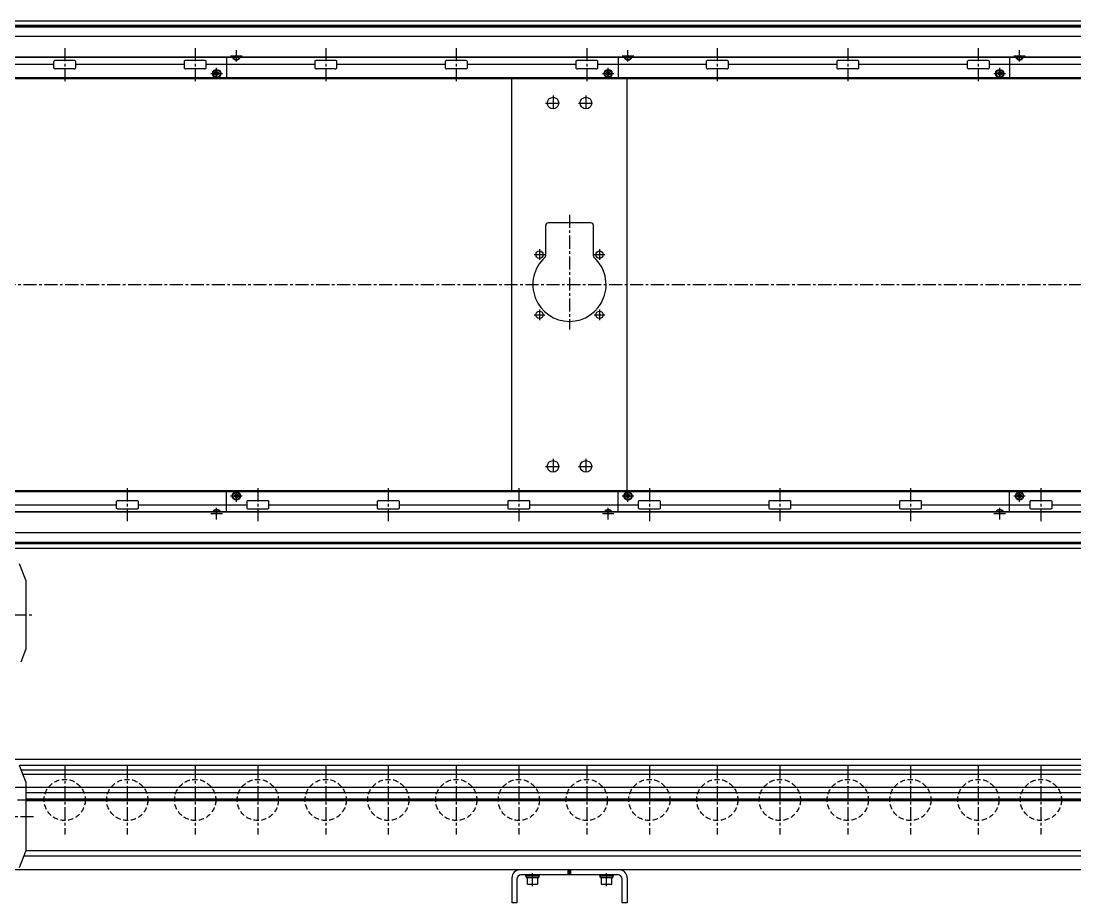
# Model space of a CAD drawing. Extents: x -10 to 3966, y -8 to 1151.
# Drawn here: x 676 to 1956, y 28 to 1098 of the extents above; entities that cross this region are included whole.
import ezdxf

# ---------------------------------------------------------------- set-up
doc = ezdxf.new("R2010")
doc.units = 0
doc.header["$LTSCALE"] = 0.5
doc.linetypes.add('CENTER', pattern=[50.8, 31.75, -6.35, 6.35, -6.35])
doc.linetypes.add('DASHED', pattern=[19.05, 12.7, -6.35])
for name, color, linetype in [('MSM_CENTER', 1, 'CENTER'), ('MSM_CONTINUOUS', 7, 'CONTINUOUS'), ('MSM_DASHED', 4, 'DASHED')]:
    doc.layers.add(name, color=color, linetype=linetype)

msp = doc.modelspace()

# ---------------------------------------------------------------- linework, layer by layer
at = {"layer": 'MSM_CENTER'}
for p, q in [((729.1, 1065.5), (729.1, 1025.5)), ((887.6, 1065.5), (887.6, 1025.5)), ((937.6, 1049.2), (937.6, 1063.2)), ((1046.1, 1065.5), (1046.1, 1025.5)), ((1204.6, 1065.5), (1204.6, 1025.5)), ((1363.1, 1065.5), (1363.1, 1025.5)), ((1413.1, 1049.2), (1413.1, 1063.2)), ((1521.6, 1065.5), (1521.6, 1025.5)), ((1680.1, 1065.5), (1680.1, 1025.5)), ((1838.6, 1065.5), (1838.6, 1025.5)), ((1888.6, 1049.2), (1888.6, 1063.2)), ((930.6, 1056.2), (944.6, 1056.2)), ((1406.1, 1056.2), (1420.1, 1056.2)), ((1881.6, 1056.2), (1895.6, 1056.2)), ((913.6, 1027.7), (913.6, 1041.8)), ((1389.1, 1027.7), (1389.1, 1041.8)), ((1864.6, 1027.7), (1864.6, 1041.8)), ((906.6, 1034.7), (920.6, 1034.7)), ((1382.1, 1034.7), (1396.1, 1034.7)), ((1857.6, 1034.7), (1871.6, 1034.7)), ((1313.1, 998.9), (1331.2, 998.9)), ((1322.1, 1007.9), (1322.1, 989.9)), ((1353.1, 998.9), (1371.2, 998.9)), ((1362.1, 1007.9), (1362.1, 989.9)), ((1342.1, 863.4), (1342.1, 723.9)), ((1305.6, 821.4), (1305.6, 808.4)), ((1378.6, 821.4), (1378.6, 808.4)), ((1299.1, 814.9), (1312.1, 814.9)), ((1372.1, 814.9), (1385.1, 814.9)), ((3158.7, 778.4), (359.6, 778.4)), ((1305.6, 748.4), (1305.6, 735.4)), ((1378.6, 748.4), (1378.6, 735.4)), ((1299.1, 741.9), (1312.1, 741.9)), ((1372.1, 741.9), (1385.1, 741.9)), ((1322.1, 566.9), (1322.1, 548.9)), ((1362.1, 566.9), (1362.1, 548.9)), ((1313.1, 557.9), (1331.2, 557.9)), ((1353.1, 557.9), (1371.2, 557.9)), ((805.1, 531.3), (805.1, 491.3)), ((937.6, 515), (937.6, 529)), ((963.6, 531.3), (963.6, 491.3)), ((1122.1, 531.3), (1122.1, 491.3)), ((1280.6, 531.3), (1280.6, 491.3)), ((1413.1, 515), (1413.1, 529)), ((1439.1, 531.3), (1439.1, 491.3)), ((1597.6, 531.3), (1597.6, 491.3)), ((1756.1, 531.3), (1756.1, 491.3)), ((1888.6, 515), (1888.6, 529)), ((1914.6, 531.3), (1914.6, 491.3)), ((930.6, 522), (944.6, 522)), ((1406.1, 522), (1420.1, 522)), ((1881.6, 522), (1895.6, 522)), ((906.6, 500.5), (920.6, 500.5)), ((913.6, 493.5), (913.6, 507.5)), ((1382.1, 500.5), (1396.1, 500.5)), ((1389.1, 493.5), (1389.1, 507.5)), ((1857.6, 500.5), (1871.6, 500.5)), ((1864.6, 493.5), (1864.6, 507.5)), ((362.1, 377.7), (692.1, 377.7)), ((729.1, 195), (729.1, 111)), ((805.1, 195), (805.1, 111)), ((887.6, 195), (887.6, 111)), ((963.6, 195), (963.6, 111)), ((1046.1, 195), (1046.1, 111)), ((1122.1, 195), (1122.1, 111)), ((1204.6, 195), (1204.6, 111)), ((1280.6, 195), (1280.6, 111)), ((1363.1, 195), (1363.1, 111)), ((1439.1, 195), (1439.1, 111)), ((1521.6, 195), (1521.6, 111)), ((1597.6, 195), (1597.6, 111)), ((1680.1, 195), (1680.1, 111)), ((1756.1, 195), (1756.1, 111)), ((1838.6, 195), (1838.6, 111)), ((1914.6, 195), (1914.6, 111)), ((367.1, 153), (3149.2, 153)), ((472.1, 133), (692.1, 133)), ((1297.2, 48.4), (1297.2, 64)), ((1387.1, 48.4), (1387.1, 64))]:
    msp.add_line(p, q, dxfattribs=at)
at = {"layer": 'MSM_CONTINUOUS'}
for p, q in [((3148.7, 1098.4), (370.5, 1098.4)), ((3147.1, 1098.3), (372.1, 1098.3)), ((3122.5, 1092.9), (396.8, 1092.9)), ((3122.5, 1091.2), (396.8, 1091.2)), ((3122.4, 1092), (396.9, 1092)), ((3147.1, 1079.5), (372.1, 1079.5)), ((3147.1, 1054.1), (372.1, 1054.1)), ((3147.1, 1054.5), (422.1, 1054.5)), ((715.7, 1049.5), (715.7, 1041.5)), ((740.6, 1050.5), (717.7, 1050.5)), ((742.6, 1041.5), (742.6, 1049.5)), ((874.2, 1049.5), (874.2, 1041.5)), ((899.1, 1050.5), (876.2, 1050.5)), ((901.1, 1041.5), (901.1, 1049.5)), ((925.6, 1054.1), (925.6, 1029.4)), ((937.6, 1053.9), (937.3, 1054.1)), ((938, 1054.1), (937.6, 1053.9)), ((1032.7, 1049.5), (1032.7, 1041.5)), ((1057.6, 1050.5), (1034.7, 1050.5)), ((1059.6, 1041.5), (1059.6, 1049.5)), ((1191.2, 1049.5), (1191.2, 1041.5)), ((1216.1, 1050.5), (1193.2, 1050.5)), ((1218.1, 1041.5), (1218.1, 1049.5)), ((1349.7, 1049.5), (1349.7, 1041.5)), ((1374.6, 1050.5), (1351.7, 1050.5)), ((1376.6, 1041.5), (1376.6, 1049.5)), ((1401.1, 1054.1), (1401.1, 1029.4)), ((1413.1, 1053.9), (1412.8, 1054.1)), ((1413.5, 1054.1), (1413.1, 1053.9)), ((1508.2, 1049.5), (1508.2, 1041.5)), ((1533.1, 1050.5), (1510.2, 1050.5)), ((1535.1, 1041.5), (1535.1, 1049.5)), ((1666.7, 1049.5), (1666.7, 1041.5)), ((1691.6, 1050.5), (1668.7, 1050.5)), ((1693.6, 1041.5), (1693.6, 1049.5)), ((1825.2, 1049.5), (1825.2, 1041.5)), ((1850.1, 1050.5), (1827.2, 1050.5)), ((1852.1, 1041.5), (1852.1, 1049.5)), ((1876.6, 1054.1), (1876.6, 1029.4)), ((1888.6, 1053.9), (1888.3, 1054.1)), ((1889, 1054.1), (1888.6, 1053.9)), ((715.7, 1045.5), (584.1, 1045.5)), ((740.6, 1040.5), (717.7, 1040.5)), ((874.2, 1045.5), (742.6, 1045.5)), ((899.1, 1040.5), (876.2, 1040.5)), ((1032.7, 1045.5), (901.1, 1045.5)), ((911.6, 1035.9), (913.6, 1037.1)), ((913.6, 1037.1), (915.6, 1035.9)), ((1057.6, 1040.5), (1034.7, 1040.5)), ((1191.2, 1045.5), (1059.6, 1045.5)), ((1216.1, 1040.5), (1193.2, 1040.5)), ((1349.7, 1045.5), (1218.1, 1045.5)), ((1374.6, 1040.5), (1351.7, 1040.5)), ((1508.2, 1045.5), (1376.6, 1045.5)), ((1387.1, 1035.9), (1389.1, 1037.1)), ((1389.1, 1037.1), (1391.1, 1035.9)), ((1533.1, 1040.5), (1510.2, 1040.5)), ((1666.7, 1045.5), (1535.1, 1045.5)), ((1691.6, 1040.5), (1668.7, 1040.5)), ((1825.2, 1045.5), (1693.6, 1045.5)), ((1850.1, 1040.5), (1827.2, 1040.5)), ((1983.7, 1045.5), (1852.1, 1045.5)), ((1862.6, 1035.9), (1864.6, 1037.1)), ((1864.6, 1037.1), (1866.6, 1035.9)), ((3144.6, 1029.4), (450.1, 1029.4)), ((3148.7, 1028.4), (450.1, 1028.4)), ((911.6, 1033.6), (911.6, 1035.9)), ((913.6, 1032.4), (911.6, 1033.6)), ((915.6, 1033.6), (913.6, 1032.4)), ((915.6, 1035.9), (915.6, 1033.6)), ((1272.2, 528.4), (1272.2, 1028.4)), ((1387.1, 1033.6), (1387.1, 1035.9)), ((1389.1, 1032.4), (1387.1, 1033.6)), ((1391.1, 1033.6), (1389.1, 1032.4)), ((1391.1, 1035.9), (1391.1, 1033.6)), ((1412.2, 528.4), (1412.2, 1028.4)), ((1862.6, 1033.6), (1862.6, 1035.9)), ((1864.6, 1032.4), (1862.6, 1033.6)), ((1866.6, 1033.6), (1864.6, 1032.4)), ((1866.6, 1035.9), (1866.6, 1033.6)), ((1313.1, 850.4), (1313.1, 813.5)), ((1368.2, 853.4), (1316.2, 853.4)), ((1371.2, 813.5), (1371.2, 850.4)), ((3148.7, 528.4), (450.1, 528.4)), ((450.1, 527.4), (3144.6, 527.4)), ((925.6, 502.6), (925.6, 527.4)), ((1401.1, 502.6), (1401.1, 527.4)), ((1876.6, 502.6), (1876.6, 527.4)), ((791.7, 515.3), (791.7, 507.3)), ((793.7, 516.3), (816.6, 516.3)), ((818.6, 507.3), (818.6, 515.3)), ((935.6, 523.2), (937.6, 524.4)), ((935.6, 520.9), (935.6, 523.2)), ((937.6, 519.7), (935.6, 520.9)), ((937.6, 524.4), (939.6, 523.2)), ((939.6, 520.9), (937.6, 519.7)), ((939.6, 523.2), (939.6, 520.9)), ((950.2, 515.3), (950.2, 507.3)), ((952.2, 516.3), (975.1, 516.3)), ((977.1, 507.3), (977.1, 515.3)), ((1108.7, 515.3), (1108.7, 507.3)), ((1110.7, 516.3), (1133.6, 516.3)), ((1135.6, 507.3), (1135.6, 515.3)), ((1267.2, 515.3), (1267.2, 507.3)), ((1269.2, 516.3), (1292.1, 516.3)), ((1294.1, 507.3), (1294.1, 515.3)), ((1411.1, 523.2), (1413.1, 524.4)), ((1411.1, 520.9), (1411.1, 523.2)), ((1413.1, 519.7), (1411.1, 520.9)), ((1413.1, 524.4), (1415.1, 523.2)), ((1415.1, 520.9), (1413.1, 519.7)), ((1415.1, 523.2), (1415.1, 520.9)), ((1425.7, 515.3), (1425.7, 507.3)), ((1427.7, 516.3), (1450.6, 516.3)), ((1452.6, 507.3), (1452.6, 515.3)), ((1584.2, 515.3), (1584.2, 507.3)), ((1586.2, 516.3), (1609.1, 516.3)), ((1611.1, 507.3), (1611.1, 515.3)), ((1742.7, 515.3), (1742.7, 507.3)), ((1744.7, 516.3), (1767.6, 516.3)), ((1769.6, 507.3), (1769.6, 515.3)), ((1886.6, 523.2), (1888.6, 524.4)), ((1886.6, 520.9), (1886.6, 523.2)), ((1888.6, 519.7), (1886.6, 520.9)), ((1888.6, 524.4), (1890.6, 523.2)), ((1890.6, 520.9), (1888.6, 519.7)), ((1890.6, 523.2), (1890.6, 520.9)), ((1901.2, 515.3), (1901.2, 507.3)), ((1903.2, 516.3), (1926.1, 516.3)), ((1928.1, 507.3), (1928.1, 515.3)), ((3147.1, 502.6), (372.1, 502.6)), ((3147.1, 502.2), (422.1, 502.2)), ((660.1, 511.3), (791.7, 511.3)), ((793.7, 506.3), (816.6, 506.3)), ((818.6, 511.3), (950.2, 511.3)), ((913.3, 502.6), (913.6, 502.9)), ((913.6, 502.9), (914, 502.6)), ((952.2, 506.3), (975.1, 506.3)), ((977.1, 511.3), (1108.7, 511.3)), ((1110.7, 506.3), (1133.6, 506.3)), ((1135.6, 511.3), (1267.2, 511.3)), ((1269.2, 506.3), (1292.1, 506.3)), ((1294.1, 511.3), (1425.7, 511.3)), ((1388.8, 502.6), (1389.1, 502.9)), ((1389.1, 502.9), (1389.5, 502.6)), ((1427.7, 506.3), (1450.6, 506.3)), ((1452.6, 511.3), (1584.2, 511.3)), ((1586.2, 506.3), (1609.1, 506.3)), ((1611.1, 511.3), (1742.7, 511.3)), ((1744.7, 506.3), (1767.6, 506.3)), ((1769.6, 511.3), (1901.2, 511.3)), ((1864.3, 502.6), (1864.6, 502.9)), ((1864.6, 502.9), (1865, 502.6)), ((1903.2, 506.3), (1926.1, 506.3)), ((1928.1, 511.3), (2059.7, 511.3)), ((3147.1, 477.2), (372.1, 477.2)), ((3122.5, 465.6), (396.8, 465.6)), ((3122.5, 463.9), (396.8, 463.9)), ((3122.4, 464.7), (396.9, 464.7)), ((3148.7, 458.4), (370.5, 458.4)), ((3147.1, 458.4), (372.1, 458.4)), ((682.1, 419.7), (674.1, 439.7)), ((682.1, 419.7), (682.1, 335.7)), ((676.1, 320.7), (682.1, 335.7)), ((3147.1, 202), (372.1, 202)), ((682.1, 175), (674.1, 195)), ((3147.1, 194.6), (674.3, 194.6)), ((3031.2, 189), (676.5, 189)), ((3031.2, 184), (678.5, 184)), ((2931.2, 168.2), (667.1, 168.2)), ((682.1, 175), (682.1, 91)), ((2931.2, 161.8), (682.1, 161.8)), ((2931.2, 153.9), (682.1, 153.9)), ((2931.2, 153), (682.1, 153)), ((2931.2, 152.1), (682.1, 152.1)), ((674.1, 71), (682.1, 91)), ((2931.2, 91.3), (682.1, 91.3)), ((2931.2, 84.8), (679.6, 84.8)), ((3148.7, 68), (472.1, 68)), ((1340.7, 62), (1340.7, 68)), ((1342.1, 62), (1342.1, 68)), ((1343.7, 62), (1343.7, 68)), ((1272.2, 58.5), (1272.2, 28)), ((1278.2, 57), (1278.2, 28)), ((1401.1, 62), (1283.2, 62)), ((1288.7, 62), (1288.7, 60.4)), ((1305.6, 60.4), (1288.7, 60.4)), ((1289.5, 60.4), (1289.5, 58.4)), ((1304.8, 58.4), (1289.5, 58.4)), ((1290.7, 58.4), (1290.7, 51.2)), ((1303.7, 51.2), (1303.7, 58.4)), ((1304.8, 58.4), (1304.8, 60.4)), ((1305.6, 60.4), (1305.6, 62)), ((1378.6, 62), (1378.6, 60.4)), ((1395.7, 60.4), (1378.6, 60.4)), ((1379.5, 60.4), (1379.5, 58.4)), ((1394.8, 58.4), (1379.5, 58.4)), ((1380.7, 58.4), (1380.7, 51.2)), ((1393.7, 51.2), (1393.7, 58.4)), ((1394.8, 58.4), (1394.8, 60.4)), ((1395.7, 60.4), (1395.7, 62)), ((1406.1, 28), (1406.1, 57)), ((1412.2, 58.5), (1412.2, 28)), ((1302.8, 50.4), (1291.5, 50.4)), ((1392.8, 50.4), (1381.5, 50.4)), ((1278.2, 28), (1272.2, 28)), ((1412.2, 28), (1406.1, 28))]:
    msp.add_line(p, q, dxfattribs=at)
for centre, radius in [((913.6, 1034.7), 5), ((913.6, 1034.7), 4.25), ((1389.1, 1034.7), 5), ((1389.1, 1034.7), 4.25), ((1864.6, 1034.7), 5), ((1864.6, 1034.7), 4.25), ((1322.1, 998.9), 7), ((1362.1, 998.9), 7), ((1305.6, 814.9), 4.5), ((1378.6, 814.9), 4.5), ((1305.6, 741.9), 4.5), ((1378.6, 741.9), 4.5), ((1322.1, 557.9), 7), ((1362.1, 557.9), 7), ((937.6, 522), 5), ((937.6, 522), 4.25), ((1413.1, 522), 5), ((1413.1, 522), 4.25), ((1888.6, 522), 5), ((1888.6, 522), 4.25)]:
    msp.add_circle(centre, radius, dxfattribs=at)
for centre, radius, start, end in [((716.6, 1049.4), 0.882, 115.5328, 172.1027), ((717.7, 1047.1), 3.41, 89.6687, 115.2454), ((740.6, 1047.1), 3.41, 64.7546, 90.3313), ((741.7, 1049.4), 0.882, 7.8973, 64.4672), ((875.1, 1049.4), 0.882, 115.5328, 172.1027), ((876.2, 1047.1), 3.41, 89.6687, 115.2454), ((899.1, 1047.1), 3.41, 64.7546, 90.3313), ((900.2, 1049.4), 0.882, 7.8973, 64.4672), ((937.6, 1056.2), 5, 204.8346, 335.1654), ((937.6, 1056.2), 4.25, 209.6116, 330.3884), ((1033.6, 1049.4), 0.882, 115.5328, 172.1027), ((1034.7, 1047.1), 3.41, 89.6687, 115.2454), ((1057.6, 1047.1), 3.41, 64.7546, 90.3313), ((1058.7, 1049.4), 0.882, 7.8973, 64.4672), ((1192.1, 1049.4), 0.882, 115.5328, 172.1027), ((1193.2, 1047.1), 3.41, 89.6687, 115.2454), ((1216.1, 1047.1), 3.41, 64.7546, 90.3313), ((1217.2, 1049.4), 0.882, 7.8973, 64.4672), ((1350.6, 1049.4), 0.882, 115.5328, 172.1027), ((1351.7, 1047.1), 3.41, 89.6687, 115.2454), ((1374.6, 1047.1), 3.41, 64.7546, 90.3313), ((1375.7, 1049.4), 0.882, 7.8973, 64.4672), ((1413.1, 1056.2), 5, 204.8346, 335.1654), ((1413.1, 1056.2), 4.25, 209.6116, 330.3884), ((1509.1, 1049.4), 0.882, 115.5328, 172.1027), ((1510.2, 1047.1), 3.41, 89.6687, 115.2454), ((1533.1, 1047.1), 3.41, 64.7546, 90.3313), ((1534.2, 1049.4), 0.882, 7.8973, 64.4672), ((1667.6, 1049.4), 0.882, 115.5328, 172.1027), ((1668.7, 1047.1), 3.41, 89.6687, 115.2454), ((1691.6, 1047.1), 3.41, 64.7546, 90.3313), ((1692.7, 1049.4), 0.882, 7.8973, 64.4672), ((1826.1, 1049.4), 0.882, 115.5328, 172.1027), ((1827.2, 1047.1), 3.41, 89.6687, 115.2454), ((1850.1, 1047.1), 3.41, 64.7546, 90.3313), ((1851.2, 1049.4), 0.882, 7.8973, 64.4672), ((1888.6, 1056.2), 5, 204.8346, 335.1654), ((1888.6, 1056.2), 4.25, 209.6116, 330.3884), ((716.6, 1041.6), 0.882, 187.8973, 244.4672), ((717.7, 1043.9), 3.41, 244.7546, 270.3313), ((740.6, 1043.9), 3.41, 269.6687, 295.2454), ((741.7, 1041.6), 0.882, 295.5328, 352.1027), ((875.1, 1041.6), 0.882, 187.8973, 244.4672), ((876.2, 1043.9), 3.41, 244.7546, 270.3313), ((899.1, 1043.9), 3.41, 269.6687, 295.2454), ((900.2, 1041.6), 0.882, 295.5328, 352.1027), ((1033.6, 1041.6), 0.882, 187.8973, 244.4672), ((1034.7, 1043.9), 3.41, 244.7546, 270.3313), ((1057.6, 1043.9), 3.41, 269.6687, 295.2454), ((1058.7, 1041.6), 0.882, 295.5328, 352.1027), ((1192.1, 1041.6), 0.882, 187.8973, 244.4672), ((1193.2, 1043.9), 3.41, 244.7546, 270.3313), ((1216.1, 1043.9), 3.41, 269.6687, 295.2454), ((1217.2, 1041.6), 0.882, 295.5328, 352.1027), ((1350.6, 1041.6), 0.882, 187.8973, 244.4672), ((1351.7, 1043.9), 3.41, 244.7546, 270.3313), ((1374.6, 1043.9), 3.41, 269.6687, 295.2454), ((1375.7, 1041.6), 0.882, 295.5328, 352.1027), ((1509.1, 1041.6), 0.882, 187.8973, 244.4672), ((1510.2, 1043.9), 3.41, 244.7546, 270.3313), ((1533.1, 1043.9), 3.41, 269.6687, 295.2454), ((1534.2, 1041.6), 0.882, 295.5328, 352.1027), ((1667.6, 1041.6), 0.882, 187.8973, 244.4672), ((1668.7, 1043.9), 3.41, 244.7546, 270.3313), ((1691.6, 1043.9), 3.41, 269.6687, 295.2454), ((1692.7, 1041.6), 0.882, 295.5328, 352.1027), ((1826.1, 1041.6), 0.882, 187.8973, 244.4672), ((1827.2, 1043.9), 3.41, 244.7546, 270.3313), ((1850.1, 1043.9), 3.41, 269.6687, 295.2454), ((1851.2, 1041.6), 0.882, 295.5328, 352.1027), ((1316.2, 850.4), 3, 90, 180), ((1368.2, 850.4), 3, 0, 90), ((1342.1, 778.4), 44.5, 132.3521, 47.6479), ((1310.1, 813.5), 3, 312.3521, 360), ((1374.2, 813.5), 3, 180, 227.6479), ((792.6, 515.2), 0.882, 115.5328, 172.1027), ((793.7, 512.9), 3.41, 89.6687, 115.2454), ((816.6, 512.9), 3.41, 64.7546, 90.3313), ((817.7, 515.2), 0.882, 7.8973, 64.4672), ((951.1, 515.2), 0.882, 115.5328, 172.1027), ((952.2, 512.9), 3.41, 89.6687, 115.2454), ((975.1, 512.9), 3.41, 64.7546, 90.3313), ((976.2, 515.2), 0.882, 7.8973, 64.4672), ((1109.6, 515.2), 0.882, 115.5328, 172.1027), ((1110.7, 512.9), 3.41, 89.6687, 115.2454), ((1133.6, 512.9), 3.41, 64.7546, 90.3313), ((1134.7, 515.2), 0.882, 7.8973, 64.4672), ((1268.1, 515.2), 0.882, 115.5328, 172.1027), ((1269.2, 512.9), 3.41, 89.6687, 115.2454), ((1292.1, 512.9), 3.41, 64.7546, 90.3313), ((1293.2, 515.2), 0.882, 7.8973, 64.4672), ((1426.6, 515.2), 0.882, 115.5328, 172.1027), ((1427.7, 512.9), 3.41, 89.6687, 115.2454), ((1450.6, 512.9), 3.41, 64.7546, 90.3313), ((1451.7, 515.2), 0.882, 7.8973, 64.4672), ((1585.1, 515.2), 0.882, 115.5328, 172.1027), ((1586.2, 512.9), 3.41, 89.6687, 115.2454), ((1609.1, 512.9), 3.41, 64.7546, 90.3313), ((1610.2, 515.2), 0.882, 7.8973, 64.4672), ((1743.6, 515.2), 0.882, 115.5328, 172.1027), ((1744.7, 512.9), 3.41, 89.6687, 115.2454), ((1767.6, 512.9), 3.41, 64.7546, 90.3313), ((1768.7, 515.2), 0.882, 7.8973, 64.4672), ((1902.1, 515.2), 0.882, 115.5328, 172.1027), ((1903.2, 512.9), 3.41, 89.6687, 115.2454), ((1926.1, 512.9), 3.41, 64.7546, 90.3313), ((1927.2, 515.2), 0.882, 7.8973, 64.4672), ((792.6, 507.4), 0.882, 187.8973, 244.4672), ((793.7, 509.7), 3.41, 244.7546, 270.3313), ((816.6, 509.7), 3.41, 269.6687, 295.2454), ((817.7, 507.4), 0.882, 295.5328, 352.1027), ((913.6, 500.5), 5, 24.8346, 155.1654), ((913.6, 500.5), 4.25, 29.6116, 150.3884), ((951.1, 507.4), 0.882, 187.8973, 244.4672), ((952.2, 509.7), 3.41, 244.7546, 270.3313), ((975.1, 509.7), 3.41, 269.6687, 295.2454), ((976.2, 507.4), 0.882, 295.5328, 352.1027), ((1109.6, 507.4), 0.882, 187.8973, 244.4672), ((1110.7, 509.7), 3.41, 244.7546, 270.3313), ((1133.6, 509.7), 3.41, 269.6687, 295.2454), ((1134.7, 507.4), 0.882, 295.5328, 352.1027), ((1268.1, 507.4), 0.882, 187.8973, 244.4672), ((1269.2, 509.7), 3.41, 244.7546, 270.3313), ((1292.1, 509.7), 3.41, 269.6687, 295.2454), ((1293.2, 507.4), 0.882, 295.5328, 352.1027), ((1389.1, 500.5), 5, 24.8346, 155.1654), ((1389.1, 500.5), 4.25, 29.6116, 150.3884), ((1426.6, 507.4), 0.882, 187.8973, 244.4672), ((1427.7, 509.7), 3.41, 244.7546, 270.3313), ((1450.6, 509.7), 3.41, 269.6687, 295.2454), ((1451.7, 507.4), 0.882, 295.5328, 352.1027), ((1585.1, 507.4), 0.882, 187.8973, 244.4672), ((1586.2, 509.7), 3.41, 244.7546, 270.3313), ((1609.1, 509.7), 3.41, 269.6687, 295.2454), ((1610.2, 507.4), 0.882, 295.5328, 352.1027), ((1743.6, 507.4), 0.882, 187.8973, 244.4672), ((1744.7, 509.7), 3.41, 244.7546, 270.3313), ((1767.6, 509.7), 3.41, 269.6687, 295.2454), ((1768.7, 507.4), 0.882, 295.5328, 352.1027), ((1864.6, 500.5), 5, 24.8346, 155.1654), ((1864.6, 500.5), 4.25, 29.6116, 150.3884), ((1902.1, 507.4), 0.882, 187.8973, 244.4672), ((1903.2, 509.7), 3.41, 244.7546, 270.3313), ((1926.1, 509.7), 3.41, 269.6687, 295.2454), ((1927.2, 507.4), 0.882, 295.5328, 352.1027), ((1281.7, 58.5), 9.5, 90, 180), ((1402.7, 58.5), 9.5, 0, 90), ((1283.2, 57), 5, 90, 180), ((1291.5, 51.2), 0.8, 180, 270), ((1302.8, 51.2), 0.8, 270, 0), ((1381.5, 51.2), 0.8, 180, 270), ((1392.8, 51.2), 0.8, 270, 0), ((1401.1, 57), 5, 0, 90)]:
    msp.add_arc(centre, radius, start, end, dxfattribs=at)
at = {"layer": 'MSM_DASHED'}
for centre in [(729.1, 153), (805.1, 153), (887.6, 153), (963.6, 153), (1046.1, 153), (1122.1, 153), (1204.6, 153), (1280.6, 153), (1363.1, 153), (1439.1, 153), (1521.6, 153), (1597.6, 153), (1680.1, 153), (1756.1, 153), (1838.6, 153), (1914.6, 153)]:
    msp.add_circle(centre, 25, dxfattribs=at)

doc.saveas('drawing.dxf')
